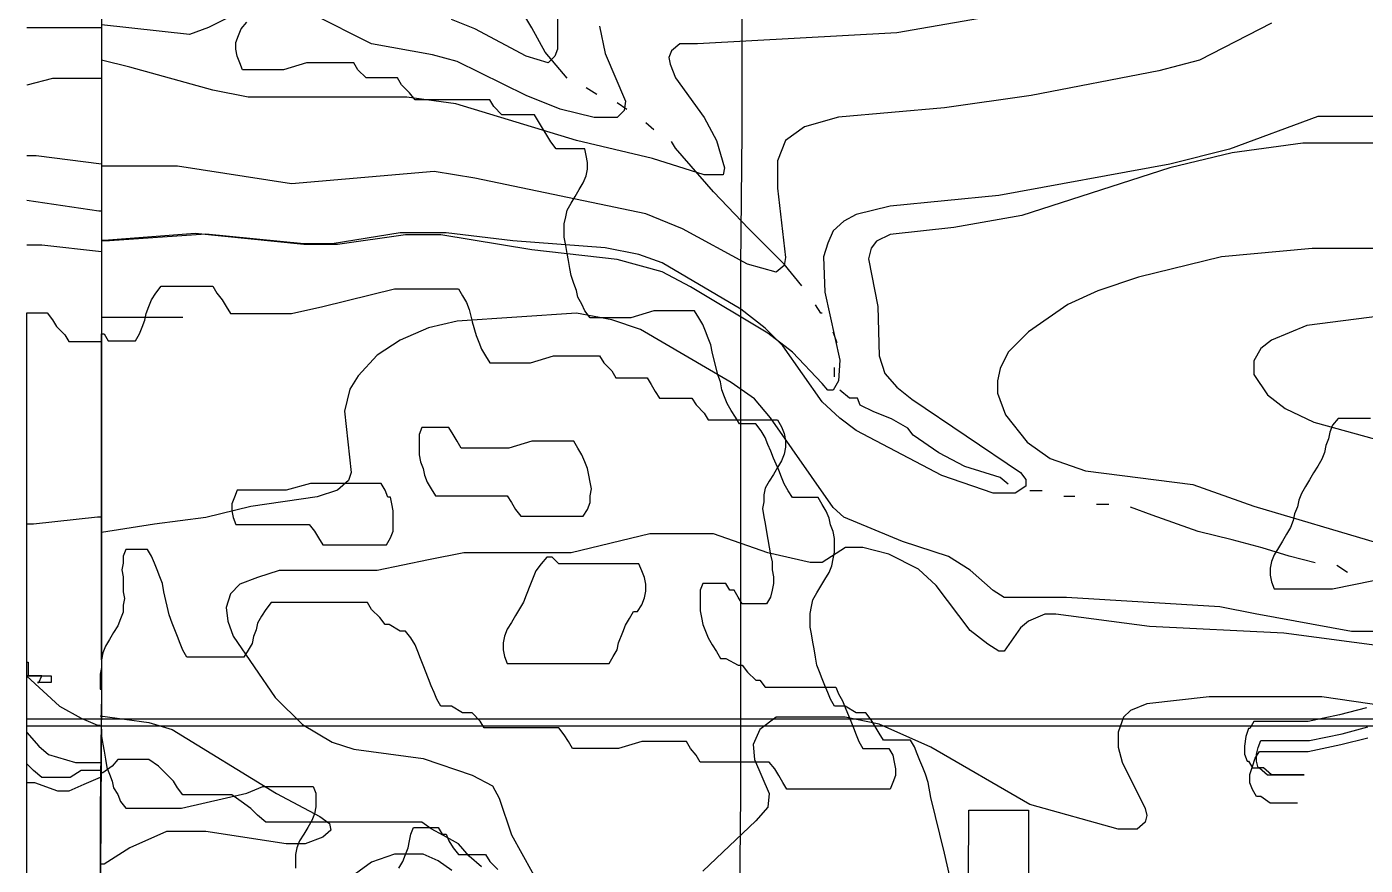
# Model space of a CAD drawing. Extents: x -0.49 to 6.91, y -0.57 to 8.11.
# Drawn here: x 0.007 to 0.527, y 2.217 to 2.543 of the extents above; entities that cross this region are included whole.
import ezdxf

# ---------------------------------------------------------------- set-up
doc = ezdxf.new("R2010")
doc.units = 0
for name, color, linetype in [('Grid', 7, 'CONTINUOUS'), ('roads', 7, 'CONTINUOUS'), ('topo', 7, 'CONTINUOUS'), ('topo_grid', 7, 'CONTINUOUS'), ('water', 7, 'CONTINUOUS'), ('white', 7, 'CONTINUOUS')]:
    doc.layers.add(name, color=color, linetype=linetype)

msp = doc.modelspace()

# ---------------------------------------------------------------- linework, layer by layer
at = {"layer": 'Grid', "color": 1}
for points in [[(0.006687, 3.101495), (0.208099, 3.101495), (0.415838, 3.101495), (0.623577, 3.101495), (0.830788, 3.101495), (0.831844, 2.894829), (0.83237, 2.688136), (0.832897, 2.480941), (0.833423, 2.274249), (0.624629, 2.274249), (0.416363, 2.274249), (0.208097, 2.274249), (0.006685, 2.274249)], [(0.006687, 2.271603), (0.208099, 2.271603), (0.416365, 2.271603), (0.624631, 2.271603), (0.833425, 2.271603), (0.832369, 2.063349), (0.830787, 1.855598), (0.829734, 1.647345), (0.828678, 1.439594), (0.621467, 1.439594), (0.414255, 1.439594), (0.207044, 1.439594), (0.006687, 1.439594)]]:
    msp.add_lwpolyline(points, dxfattribs=at)
at = {"layer": 'roads', "color": 7}
msp.add_lwpolyline([(0.007214, 2.293748), (0.007214, 2.291103), (0.009323, 2.291103), (0.011432, 2.291103), (0.014068, 2.291103), (0.015123, 2.291103), (0.01565, 2.291103), (0.016177, 2.291103), (0.016177, 2.288457), (0.01565, 2.288457), (0.014595, 2.288457), (0.014068, 2.288457), (0.012486, 2.288457), (0.011432, 2.288457), (0.010905, 2.288457), (0.011432, 2.288457), (0.012486, 2.291103), (0.011959, 2.291103), (0.010377, 2.291103), (0.008796, 2.291103), (0.006687, 2.291103), (0.006687, 2.296394), (0.007214, 2.296394)], close=True, dxfattribs=at)
msp.add_lwpolyline([(0.500199, 2.241573), (0.497564, 2.241573), (0.494401, 2.241573), (0.489656, 2.241573), (0.485965, 2.244218), (0.484382, 2.244218), (0.4828, 2.246864), (0.481747, 2.24951), (0.481747, 2.252685), (0.4828, 2.25586), (0.483856, 2.259035), (0.485438, 2.261681), (0.487018, 2.261681), (0.489126, 2.261681), (0.494399, 2.261681), (0.504416, 2.261681), (0.51707, 2.264327), (0.527615, 2.266973)], dxfattribs=at)
at = {"layer": 'topo', "color": 2}
for points in [[(0.094208, 2.551267), (0.077336, 2.542801), (0.069955, 2.540155), (0.035684, 2.543859)], [(0.402132, 2.550738), (0.344662, 2.540684), (0.267153, 2.536451), (0.260299, 2.536451), (0.257135, 2.533805), (0.256081, 2.531159), (0.256608, 2.528513), (0.258717, 2.523221), (0.269789, 2.507876), (0.274534, 2.49888), (0.277698, 2.488296), (0.277172, 2.485651), (0.275589, 2.485651), (0.26979, 2.485651), (0.249754, 2.492001), (0.220229, 2.49888), (0.173304, 2.513167), (0.154322, 2.515813), (0.092631, 2.515813), (0.078923, 2.518459), (0.046761, 2.527455), (0.035689, 2.530101)], [(0.229187, 2.54333), (0.231296, 2.532746), (0.239205, 2.514226), (0.238678, 2.510521), (0.236042, 2.507876), (0.227078, 2.507876), (0.213897, 2.511051), (0.200716, 2.516342), (0.173827, 2.529571), (0.164336, 2.532217), (0.14061, 2.536451), (0.117407, 2.548092)], [(0.212844, 2.550209), (0.212844, 2.534334), (0.21179, 2.531688), (0.209154, 2.529042), (0.200718, 2.531688), (0.180682, 2.542271), (0.171719, 2.545976)], [(0.035685, 2.542642), (0.023559, 2.542642), (0.009851, 2.542642), (0.006687, 2.542642)], [(0.490178, 2.544468), (0.462234, 2.53018), (0.446417, 2.525947), (0.396856, 2.516422), (0.363112, 2.511659), (0.321987, 2.507955), (0.308802, 2.504251), (0.30142, 2.498959), (0.298257, 2.491022), (0.298257, 2.480438), (0.30142, 2.453557), (0.300893, 2.450382), (0.297731, 2.447736), (0.286658, 2.450911), (0.261351, 2.464669), (0.247114, 2.47049), (0.180682, 2.484248), (0.164865, 2.486894), (0.109499, 2.482132), (0.065211, 2.489011), (0.036739, 2.489011), (0.035684, 2.489011)], [(0.035685, 2.52301), (0.025668, 2.52301), (0.016705, 2.52301), (0.006687, 2.520364), (0.006687, 2.520364)], [(0.555035, 2.508299), (0.519182, 2.508299), (0.50811, 2.508299), (0.473835, 2.495599), (0.450636, 2.489778), (0.384203, 2.477607), (0.342024, 2.473374), (0.328843, 2.470199), (0.324097, 2.467553), (0.319879, 2.463849), (0.31777, 2.459086), (0.316188, 2.453795), (0.316712, 2.440036), (0.322516, 2.413578), (0.321989, 2.405641), (0.31988, 2.401936), (0.31777, 2.401936), (0.315656, 2.404582), (0.304057, 2.416753), (0.294566, 2.424161), (0.264513, 2.442153), (0.253441, 2.447974), (0.236042, 2.452736), (0.202826, 2.456441), (0.1675, 2.462261), (0.153792, 2.462261), (0.127425, 2.458557), (0.114244, 2.458557), (0.072064, 2.462791), (0.036739, 2.460145), (0.035685, 2.460145)], [(0.539216, 2.497901), (0.502305, 2.497901), (0.474888, 2.494197), (0.450635, 2.488376), (0.393165, 2.469855), (0.366803, 2.465093), (0.342022, 2.462447), (0.33675, 2.459801), (0.334641, 2.457155), (0.333586, 2.452922), (0.337277, 2.434401), (0.337803, 2.415351), (0.339912, 2.408472), (0.344657, 2.40318), (0.350457, 2.398418), (0.392637, 2.369948), (0.394746, 2.367303), (0.394746, 2.364657), (0.390528, 2.362011), (0.382094, 2.362011), (0.362059, 2.36889), (0.328843, 2.386353), (0.322516, 2.391115), (0.315657, 2.397465), (0.300367, 2.419161), (0.293513, 2.42604), (0.284022, 2.433448), (0.253442, 2.45144), (0.244479, 2.454615), (0.231298, 2.457261), (0.195445, 2.459907), (0.16961, 2.463082), (0.151684, 2.463082), (0.125317, 2.458848), (0.114245, 2.458848), (0.076283, 2.462553), (0.038849, 2.459907), (0.035685, 2.459907)], [(0.035685, 2.489778), (0.010378, 2.492953), (0.006687, 2.492953)], [(0.035685, 2.471443), (0.034631, 2.471443), (0.006687, 2.475676)], [(0.035685, 2.455647), (0.012487, 2.458293), (0.006687, 2.458293)], [(0.546073, 2.456943), (0.506002, 2.456943), (0.470673, 2.453768), (0.438511, 2.445831), (0.422693, 2.440539), (0.411094, 2.435248), (0.395804, 2.424664), (0.387895, 2.416727), (0.384732, 2.410377), (0.383676, 2.405614), (0.383676, 2.400852), (0.38684, 2.392385), (0.395276, 2.381802), (0.404239, 2.375452), (0.417947, 2.370689), (0.459599, 2.365398), (0.483326, 2.356931), (0.531309, 2.342643)], [(0.532364, 2.308248), (0.521292, 2.308248), (0.483854, 2.315127), (0.470145, 2.317773), (0.410567, 2.321477), (0.386313, 2.321477), (0.382095, 2.324123), (0.373132, 2.33206), (0.364696, 2.337352), (0.34677, 2.343173), (0.324098, 2.352698), (0.31988, 2.356402), (0.295623, 2.391194), (0.289296, 2.398603), (0.280333, 2.404953), (0.245007, 2.42559), (0.233935, 2.429294), (0.220227, 2.43194), (0.173829, 2.428765), (0.162757, 2.426119), (0.151685, 2.421357), (0.142722, 2.415536), (0.13534, 2.407599), (0.132177, 2.402307), (0.130068, 2.39384), (0.132704, 2.370028), (0.13165, 2.366853), (0.127427, 2.363149), (0.119519, 2.360503), (0.093683, 2.356799), (0.076284, 2.352565), (0.056249, 2.349919), (0.035687, 2.346744)], [(0.537114, 2.431385), (0.503893, 2.427151), (0.490185, 2.42133), (0.485967, 2.418155), (0.483332, 2.413393), (0.483332, 2.408101), (0.488604, 2.400164), (0.495458, 2.394872), (0.506535, 2.38958), (0.554514, 2.376351)], [(0.035685, 2.352618), (0.034104, 2.352618), (0.009323, 2.349972), (0.006687, 2.349972)], [(0.535005, 2.302268), (0.49493, 2.30756), (0.442733, 2.310205), (0.406353, 2.314968), (0.402135, 2.314968), (0.395808, 2.312322), (0.392644, 2.309676), (0.386317, 2.30068), (0.384208, 2.30068), (0.37999, 2.303326), (0.373136, 2.308618), (0.359955, 2.32608), (0.353101, 2.33243), (0.341501, 2.338251), (0.331484, 2.340897), (0.32463, 2.340897), (0.315662, 2.335076), (0.310917, 2.335076), (0.294572, 2.33878), (0.273482, 2.346189), (0.258192, 2.346189), (0.248702, 2.346189), (0.218122, 2.33878), (0.176469, 2.33878), (0.162761, 2.336135), (0.142726, 2.331901), (0.120577, 2.331901), (0.10476, 2.331901), (0.096324, 2.329255), (0.08947, 2.32661), (0.085779, 2.322905), (0.084197, 2.317614), (0.084724, 2.312322), (0.086833, 2.306501), (0.103178, 2.282689), (0.113723, 2.272105), (0.125322, 2.265226), (0.133763, 2.26258), (0.160652, 2.258876), (0.179633, 2.252526), (0.187542, 2.248293), (0.190178, 2.24353), (0.194923, 2.229243), (0.20705, 2.207547)], [(0.006687, 2.290944), (0.019341, 2.279302), (0.027777, 2.27454), (0.034104, 2.271894), (0.035158, 2.271894)], [(0.546071, 2.277582), (0.509691, 2.282874), (0.493342, 2.282874), (0.465925, 2.282874), (0.441672, 2.280228), (0.435345, 2.277582), (0.43271, 2.274936), (0.430601, 2.269116), (0.430601, 2.263295), (0.432183, 2.257474), (0.441146, 2.239482), (0.441673, 2.236836), (0.441146, 2.234191), (0.437982, 2.231545), (0.430601, 2.231545), (0.39633, 2.24107), (0.357841, 2.263295), (0.337806, 2.272291), (0.324625, 2.274936), (0.306694, 2.274936), (0.297731, 2.274936), (0.291404, 2.270174), (0.288769, 2.264353), (0.289295, 2.258532), (0.295094, 2.245303), (0.294568, 2.240011), (0.289823, 2.23472), (0.269261, 2.215141)], [(0.035158, 2.275545), (0.054139, 2.272899), (0.063102, 2.270253), (0.1037, 2.245383), (0.120572, 2.236387), (0.124263, 2.233741), (0.12479, 2.231095), (0.121627, 2.228449), (0.114772, 2.225803), (0.107391, 2.225803), (0.076283, 2.230566), (0.06732, 2.230566), (0.060993, 2.230566), (0.046758, 2.224216), (0.03674, 2.217866), (0.035158, 2.217866)], [(0.006687, 2.26901), (0.011432, 2.263718), (0.015123, 2.260543), (0.025668, 2.257368), (0.035158, 2.257368)], [(0.035158, 2.251547), (0.028831, 2.248901), (0.023032, 2.246256), (0.018814, 2.246256), (0.009851, 2.249431), (0.006687, 2.249431)], [(0.171724, 2.215485), (0.166452, 2.219189), (0.160652, 2.221835), (0.14958, 2.221835), (0.140617, 2.21866), (0.12954, 2.210722)]]:
    msp.add_lwpolyline(points, dxfattribs=at)
at = {"layer": 'topo_grid', "color": 7}
msp.add_lwpolyline([(0.282968, 1.627316), (0.282968, 1.67846), (0.282968, 1.730133), (0.282968, 1.781277), (0.282968, 1.83295), (0.282968, 1.884623), (0.283494, 1.935767), (0.283494, 1.98744), (0.283494, 2.039087), (0.283494, 2.090231), (0.283494, 2.141904), (0.283494, 2.193048), (0.284023, 2.244721), (0.284023, 2.296394), (0.284023, 2.347538), (0.284023, 2.399211), (0.284023, 2.450355), (0.28455, 2.502028), (0.28455, 2.553701)], dxfattribs=at)
at = {"layer": 'water', "color": 4}
for points in [[(0.216535, 2.523116), (0.208099, 2.53317), (0.202827, 2.542695), (0.194918, 2.555924), (0.188064, 2.565449), (0.178573, 2.57127), (0.174883, 2.573916), (0.166447, 2.573916)], [(0.228135, 2.516792), (0.223917, 2.519438)], [(0.239734, 2.510971), (0.236044, 2.513617)], [(0.25028, 2.503087), (0.247116, 2.505733)], [(0.307751, 2.442444), (0.300896, 2.450911), (0.287188, 2.464669), (0.27348, 2.478957), (0.258717, 2.49589), (0.257135, 2.498536)], [(0.315659, 2.431887), (0.315133, 2.431887), (0.313024, 2.435062)], [(0.321459, 2.420299), (0.319877, 2.424532)], [(0.320404, 2.407122), (0.320404, 2.407122), (0.320404, 2.410826)], [(0.387894, 2.365477), (0.38473, 2.368123), (0.371022, 2.372356), (0.361004, 2.377648), (0.350986, 2.384527), (0.348877, 2.387173), (0.34255, 2.390877), (0.335696, 2.393523), (0.330424, 2.396169), (0.329369, 2.398814), (0.326206, 2.398814), (0.322515, 2.401989), (0.322515, 2.401989)], [(0.401075, 2.362831), (0.39633, 2.362831)], [(0.413729, 2.360714), (0.410039, 2.360714), (0.409513, 2.360714)], [(0.426911, 2.357566), (0.424273, 2.357566), (0.422164, 2.357566)], [(0.507054, 2.334891), (0.497036, 2.337537), (0.486491, 2.340712), (0.474892, 2.343887), (0.461711, 2.347062), (0.443784, 2.353412), (0.435348, 2.356587)], [(0.519708, 2.331187), (0.51549, 2.333833)], [(0.035158, 2.25422), (0.032522, 2.25422), (0.027777, 2.25422), (0.023559, 2.251574), (0.020395, 2.251574), (0.017759, 2.251574), (0.014596, 2.251574), (0.012487, 2.251574), (0.009323, 2.25422), (0.006687, 2.256865)], [(0.183318, 2.216808), (0.178573, 2.221041), (0.174355, 2.225803), (0.168555, 2.228978), (0.16381, 2.231624), (0.160119, 2.23427), (0.156429, 2.23427), (0.152738, 2.23427), (0.14852, 2.23427), (0.144829, 2.23427), (0.136921, 2.23427), (0.131121, 2.23427), (0.125848, 2.23427), (0.116885, 2.23427), (0.111086, 2.23427), (0.104231, 2.23427), (0.101595, 2.23427), (0.099482, 2.23427), (0.096318, 2.236916), (0.093682, 2.239562), (0.089991, 2.242208), (0.086301, 2.244853), (0.083664, 2.244853), (0.08261, 2.244853), (0.080501, 2.244853), (0.076283, 2.244853), (0.06732, 2.244853), (0.065211, 2.247499), (0.063629, 2.250145), (0.060466, 2.25332), (0.057829, 2.255966), (0.054139, 2.258612), (0.050975, 2.258612), (0.048339, 2.258612), (0.04623, 2.258612), (0.043594, 2.258612), (0.042012, 2.258612), (0.039903, 2.255966), (0.036212, 2.25332), (0.035158, 2.25332)]]:
    msp.add_lwpolyline(points, dxfattribs=at)
at = {"layer": 'white', "color": 7}
for points in [[(0.035685, 2.574048), (0.035685, 2.526053), (0.035685, 2.478084), (0.035685, 2.430115), (0.035685, 2.382119), (0.035685, 2.33415), (0.035685, 2.286155), (0.035158, 2.238186), (0.035158, 2.190217), (0.035158, 2.142221), (0.035158, 2.094253), (0.035158, 2.046257), (0.035158, 1.998288), (0.035158, 1.950319), (0.035158, 1.902324), (0.035158, 1.854355), (0.035158, 1.806359), (0.035158, 1.75839), (0.035158, 1.710421), (0.035158, 1.662426)], [(0.035687, 2.574048), (0.035687, 2.526053), (0.035687, 2.478084), (0.035687, 2.430115), (0.035687, 2.382119), (0.035687, 2.33415), (0.035687, 2.286155), (0.03516, 2.238186), (0.03516, 2.190217), (0.03516, 2.142221), (0.03516, 2.094253), (0.03516, 2.046257), (0.03516, 1.998288), (0.03516, 1.950319), (0.03516, 1.902324), (0.03516, 1.854355), (0.03516, 1.806359), (0.03516, 1.75839), (0.03516, 1.710421), (0.03516, 1.662426)], [(0.365223, 2.213156), (0.363114, 2.222152), (0.357842, 2.243848), (0.356786, 2.249669), (0.355733, 2.252844), (0.35468, 2.25549), (0.353625, 2.258135), (0.352572, 2.260781), (0.351516, 2.263427), (0.349934, 2.266073), (0.347825, 2.266073), (0.345716, 2.266073), (0.341498, 2.266073), (0.33939, 2.266073), (0.337807, 2.268719), (0.336225, 2.271365), (0.334643, 2.27401), (0.332534, 2.276656), (0.330952, 2.276656), (0.328843, 2.276656), (0.324625, 2.279302), (0.322517, 2.279302), (0.320408, 2.279302), (0.318826, 2.281948), (0.31777, 2.284594), (0.316717, 2.28724), (0.315661, 2.289885), (0.314608, 2.292531), (0.313552, 2.295177), (0.313026, 2.298352), (0.312499, 2.301527), (0.311973, 2.304173), (0.311446, 2.307348), (0.31092, 2.309994), (0.31092, 2.31264), (0.31092, 2.315285), (0.311446, 2.317931), (0.311973, 2.320577), (0.313555, 2.323223), (0.315137, 2.325869), (0.316719, 2.328515), (0.318302, 2.33116), (0.319355, 2.333806), (0.319881, 2.336452), (0.320408, 2.339098), (0.320408, 2.341744), (0.320408, 2.34439), (0.319881, 2.347035), (0.318828, 2.349681), (0.318302, 2.352327), (0.317246, 2.354973), (0.315664, 2.357619), (0.314082, 2.360265), (0.312499, 2.360265), (0.310391, 2.360265), (0.308282, 2.360265), (0.306173, 2.360265), (0.304064, 2.360265), (0.302482, 2.36291), (0.3009, 2.365556), (0.299847, 2.368202), (0.298791, 2.370848), (0.296683, 2.37561), (0.29563, 2.378256), (0.294574, 2.380902), (0.293521, 2.383548), (0.291939, 2.386194), (0.28983, 2.38884), (0.287721, 2.38884), (0.285612, 2.38884), (0.283504, 2.38884), (0.281921, 2.391485), (0.280339, 2.394131), (0.278757, 2.396777), (0.277704, 2.399423), (0.276648, 2.402069), (0.276122, 2.405244), (0.275066, 2.40789), (0.272957, 2.416885), (0.272431, 2.419531), (0.271378, 2.422177), (0.270322, 2.424823), (0.269269, 2.427469), (0.267687, 2.430115), (0.266105, 2.43276), (0.263995, 2.43276), (0.261881, 2.43276), (0.259245, 2.43276), (0.256082, 2.43276), (0.253445, 2.43276), (0.250282, 2.43276), (0.241314, 2.430115), (0.238151, 2.430115), (0.235515, 2.430115), (0.232351, 2.430115), (0.229715, 2.430115), (0.227606, 2.430115), (0.225497, 2.430115), (0.223388, 2.43276), (0.222334, 2.435406), (0.220752, 2.438052), (0.220225, 2.440698), (0.21917, 2.443344), (0.218116, 2.446519), (0.217588, 2.449165), (0.217061, 2.45234), (0.216534, 2.454985), (0.216007, 2.45816), (0.215479, 2.461335), (0.215479, 2.463981), (0.215479, 2.466627), (0.216007, 2.469273), (0.216534, 2.471919), (0.218116, 2.474565), (0.219697, 2.47721), (0.221279, 2.479856), (0.222861, 2.482502), (0.223915, 2.485148), (0.224442, 2.487794), (0.224442, 2.49044), (0.223915, 2.493085), (0.223388, 2.495731), (0.221806, 2.495731), (0.220225, 2.495731), (0.218116, 2.495731), (0.216007, 2.495731), (0.213898, 2.495731), (0.212316, 2.495731), (0.210207, 2.498377), (0.208625, 2.501023), (0.207043, 2.503669), (0.205462, 2.506315), (0.20388, 2.50896), (0.201771, 2.50896), (0.199662, 2.50896), (0.197553, 2.50896), (0.194917, 2.50896), (0.193335, 2.50896), (0.191226, 2.50896), (0.188063, 2.512135), (0.186481, 2.514781), (0.184372, 2.514781), (0.182263, 2.514781), (0.180154, 2.514781), (0.177518, 2.514781), (0.174881, 2.514781), (0.169082, 2.514781), (0.166446, 2.514781), (0.163809, 2.514781), (0.161173, 2.514781), (0.159064, 2.514781), (0.157482, 2.514781), (0.155373, 2.517427), (0.15221, 2.520602), (0.150628, 2.523248), (0.148519, 2.523248), (0.14641, 2.523248), (0.144301, 2.523248), (0.142192, 2.523248), (0.140083, 2.523248), (0.138502, 2.523248), (0.135338, 2.526423), (0.133756, 2.529069), (0.131647, 2.529069), (0.129538, 2.529069), (0.126902, 2.529069), (0.124266, 2.529069), (0.12163, 2.529069), (0.118466, 2.529069), (0.115303, 2.529069), (0.10634, 2.526423), (0.103176, 2.526423), (0.10054, 2.526423), (0.097376, 2.526423), (0.09474, 2.526423), (0.092631, 2.526423), (0.090522, 2.526423), (0.089468, 2.529069), (0.088413, 2.531715), (0.087886, 2.53436), (0.087886, 2.537006), (0.08894, 2.539652), (0.089995, 2.542298), (0.092104, 2.544944)], [(0.006687, 2.179951), (0.006687, 2.431967), (0.007214, 2.431967), (0.009851, 2.431967), (0.012487, 2.431967), (0.014596, 2.431967), (0.016705, 2.429321), (0.018286, 2.426675), (0.02145, 2.4235), (0.023032, 2.420854), (0.025141, 2.420854), (0.02725, 2.420854), (0.029359, 2.420854), (0.031468, 2.420854), (0.033577, 2.420854), (0.035158, 2.420854), (0.035685, 2.420854), (0.035685, 2.294304), (0.035158, 2.291658), (0.035158, 2.289012), (0.035158, 2.285837), (0.035685, 2.285837), (0.035158, 2.189899)], [(0.035685, 2.430326), (0.06732, 2.430326)], [(0.528673, 2.391009), (0.526035, 2.391009), (0.522872, 2.391009), (0.520236, 2.391009), (0.518128, 2.391009), (0.516019, 2.391009), (0.51391, 2.388363), (0.512855, 2.385718), (0.512328, 2.383072), (0.511275, 2.380426), (0.510748, 2.37778), (0.509693, 2.375134), (0.508111, 2.372488), (0.506528, 2.369843), (0.504946, 2.367197), (0.503364, 2.364551), (0.501782, 2.361905), (0.500729, 2.359259), (0.500202, 2.356613), (0.499147, 2.353968), (0.49862, 2.351322), (0.497567, 2.348676), (0.495985, 2.34603), (0.494403, 2.343384), (0.49282, 2.340738), (0.491241, 2.338093), (0.490185, 2.335447), (0.489659, 2.332801), (0.489659, 2.330155), (0.490185, 2.327509), (0.491241, 2.324863), (0.492294, 2.324863), (0.494403, 2.324863), (0.496511, 2.324863), (0.499147, 2.324863), (0.501784, 2.324863), (0.504947, 2.324863), (0.508111, 2.324863), (0.51391, 2.324863), (0.529728, 2.328038)], [(0.52709, 2.278588), (0.516546, 2.275942), (0.516546, 2.275942), (0.504419, 2.273296), (0.503893, 2.273296), (0.494402, 2.273296), (0.489129, 2.273296), (0.488602, 2.273296), (0.486493, 2.273296), (0.485967, 2.273296), (0.484385, 2.273296), (0.483858, 2.273296), (0.483332, 2.273296), (0.481749, 2.27065), (0.481749, 2.27065), (0.481223, 2.27065), (0.480167, 2.267475), (0.479641, 2.263771), (0.479641, 2.263771), (0.479641, 2.260596), (0.479641, 2.260596), (0.479641, 2.260596), (0.479641, 2.260596), (0.480696, 2.25795), (0.480696, 2.25795), (0.481223, 2.25795), (0.482805, 2.255304), (0.483332, 2.255304), (0.484914, 2.255304), (0.484914, 2.255304), (0.48544, 2.255304), (0.488603, 2.252659), (0.48913, 2.252659), (0.493875, 2.252659), (0.497039, 2.252659), (0.497565, 2.252659), (0.500728, 2.252659), (0.501255, 2.252659), (0.501784, 2.252659), (0.50231, 2.252659), (0.50231, 2.252659), (0.502837, 2.252659), (0.502837, 2.252659), (0.502837, 2.252659), (0.502837, 2.252659), (0.50231, 2.252659), (0.50231, 2.252659), (0.501784, 2.252659), (0.501255, 2.252659), (0.500728, 2.252659), (0.500202, 2.252659), (0.497566, 2.252659), (0.494931, 2.252659), (0.490186, 2.252659), (0.487022, 2.255304), (0.485969, 2.255304), (0.484914, 2.255304), (0.484387, 2.25795), (0.484387, 2.260596), (0.484914, 2.263242), (0.485969, 2.265888), (0.486496, 2.265888), (0.488078, 2.265888), (0.48966, 2.265888), (0.494406, 2.265888), (0.504423, 2.265888), (0.50495, 2.265888), (0.517604, 2.268534), (0.527622, 2.271179)], [(0.035157, 2.174342), (0.035684, 2.270306), (0.035684, 2.26766), (0.036212, 2.264485), (0.036739, 2.26184), (0.037266, 2.258665), (0.037793, 2.25549), (0.038848, 2.252844), (0.039902, 2.250198), (0.04043, 2.247552), (0.042011, 2.244906), (0.043066, 2.24226), (0.045175, 2.239615), (0.046756, 2.239615), (0.049393, 2.239615), (0.052029, 2.239615), (0.054665, 2.239615), (0.057829, 2.239615), (0.060997, 2.239615), (0.066796, 2.239615), (0.092104, 2.245435), (0.098431, 2.248081), (0.101067, 2.248081), (0.104231, 2.248081), (0.106867, 2.248081), (0.11003, 2.248081), (0.112667, 2.248081), (0.114776, 2.248081), (0.116357, 2.248081), (0.117939, 2.248081), (0.118993, 2.245435), (0.118993, 2.24279), (0.118993, 2.240144), (0.118466, 2.237498), (0.117412, 2.234852), (0.11583, 2.232206), (0.114248, 2.22956), (0.112667, 2.226915), (0.111612, 2.224269), (0.111085, 2.221623), (0.111085, 2.218977), (0.111085, 2.216331)], [(0.151155, 2.216331), (0.152737, 2.218977), (0.153792, 2.221623), (0.154846, 2.224269), (0.155373, 2.226915), (0.155901, 2.22956), (0.156955, 2.232206), (0.158537, 2.232206), (0.160646, 2.232206), (0.162228, 2.232206), (0.164337, 2.232206), (0.166446, 2.232206), (0.168027, 2.22956), (0.169609, 2.22956), (0.170664, 2.226915), (0.172245, 2.224269), (0.174354, 2.221623), (0.175936, 2.221623), (0.178572, 2.221623), (0.180681, 2.221623), (0.18279, 2.221623), (0.184899, 2.221623), (0.186481, 2.218977), (0.189644, 2.215802)]]:
    msp.add_lwpolyline(points, dxfattribs=at)
for points in [[(0.17963, 2.428501), (0.181211, 2.423209), (0.182266, 2.420563), (0.18332, 2.417917), (0.184902, 2.415271), (0.186484, 2.412626), (0.18859, 2.412626), (0.191226, 2.412626), (0.193335, 2.412626), (0.196498, 2.412626), (0.199135, 2.412626), (0.202298, 2.412626), (0.211261, 2.415271), (0.214425, 2.415271), (0.217061, 2.415271), (0.219697, 2.415271), (0.222333, 2.415271), (0.22497, 2.415271), (0.227079, 2.415271), (0.229188, 2.415271), (0.230769, 2.412626), (0.233933, 2.409451), (0.235515, 2.406805), (0.237624, 2.406805), (0.239732, 2.406805), (0.241841, 2.406805), (0.24395, 2.406805), (0.246064, 2.406805), (0.247646, 2.406805), (0.249227, 2.404159), (0.250809, 2.401513), (0.252391, 2.398867), (0.2545, 2.398867), (0.256081, 2.398867), (0.25819, 2.398867), (0.260827, 2.398867), (0.262936, 2.398867), (0.265045, 2.398867), (0.266625, 2.396221), (0.269789, 2.393046), (0.271371, 2.390401), (0.27348, 2.390401), (0.275588, 2.390401), (0.278224, 2.390401), (0.280859, 2.390401), (0.283494, 2.390401), (0.289298, 2.390401), (0.291933, 2.390401), (0.294569, 2.390401), (0.296677, 2.390401), (0.29826, 2.390401), (0.299842, 2.387755), (0.300895, 2.385109), (0.301421, 2.382463), (0.301421, 2.379817), (0.300895, 2.377171), (0.299842, 2.374526), (0.29826, 2.37188), (0.296677, 2.369234), (0.295098, 2.366588), (0.293516, 2.363942), (0.292989, 2.361296), (0.292989, 2.358651), (0.29246, 2.356005), (0.292989, 2.35283), (0.293516, 2.350184), (0.294042, 2.347009), (0.295624, 2.338013), (0.296151, 2.335367), (0.296151, 2.332192), (0.296677, 2.329546), (0.296677, 2.326901), (0.296151, 2.324255), (0.295624, 2.321609), (0.294042, 2.318963), (0.29246, 2.318963), (0.290351, 2.318963), (0.288242, 2.318963), (0.286663, 2.318963), (0.284554, 2.318963), (0.282972, 2.321609), (0.28139, 2.324255), (0.279807, 2.324255), (0.278225, 2.326901), (0.276117, 2.326901), (0.274008, 2.326901), (0.272426, 2.326901), (0.270317, 2.326901), (0.269264, 2.326901), (0.268208, 2.324255), (0.268208, 2.321609), (0.268208, 2.318963), (0.268208, 2.316317), (0.268735, 2.313671), (0.269264, 2.311026), (0.270317, 2.30838), (0.271373, 2.305734), (0.272955, 2.303088), (0.274537, 2.300442), (0.276119, 2.297796), (0.278228, 2.297796), (0.282973, 2.295151), (0.284555, 2.295151), (0.286664, 2.292505), (0.289827, 2.28933), (0.291409, 2.28933), (0.293518, 2.286684), (0.295627, 2.286684), (0.298262, 2.286684), (0.300897, 2.286684), (0.303535, 2.286684), (0.309334, 2.286684), (0.311972, 2.286684), (0.314607, 2.286684), (0.316716, 2.286684), (0.318825, 2.286684), (0.320933, 2.286684), (0.321987, 2.284038), (0.323569, 2.281392), (0.324622, 2.278746), (0.326731, 2.273455), (0.327786, 2.270809), (0.328839, 2.268163), (0.329895, 2.265517), (0.331477, 2.262871), (0.333586, 2.262871), (0.335695, 2.262871), (0.337803, 2.262871), (0.339912, 2.262871), (0.341494, 2.262871), (0.343076, 2.260226), (0.343603, 2.25758), (0.34413, 2.254934), (0.34413, 2.252288), (0.343074, 2.249642), (0.342021, 2.246996), (0.339912, 2.246996), (0.337803, 2.246996), (0.335165, 2.246996), (0.332002, 2.246996), (0.329367, 2.246996), (0.326203, 2.246996), (0.32304, 2.246996), (0.320402, 2.246996), (0.317239, 2.246996), (0.314079, 2.246996), (0.311441, 2.246996), (0.308806, 2.246996), (0.306171, 2.246996), (0.304062, 2.246996), (0.301953, 2.246996), (0.300371, 2.249642), (0.298789, 2.252288), (0.297206, 2.254934), (0.295098, 2.25758), (0.292989, 2.25758), (0.290351, 2.25758), (0.288244, 2.25758), (0.28508, 2.25758), (0.279808, 2.25758), (0.277171, 2.25758), (0.274535, 2.25758), (0.271899, 2.25758), (0.26979, 2.25758), (0.268208, 2.25758), (0.266626, 2.260226), (0.264517, 2.262871), (0.262936, 2.265517), (0.261354, 2.265517), (0.259245, 2.265517), (0.256609, 2.265517), (0.253973, 2.265517), (0.251336, 2.265517), (0.248173, 2.265517), (0.245532, 2.265517), (0.236569, 2.262871), (0.233406, 2.262871), (0.230769, 2.262871), (0.227606, 2.262871), (0.22497, 2.262871), (0.222861, 2.262871), (0.220224, 2.262871), (0.218643, 2.262871), (0.217061, 2.265517), (0.215479, 2.268163), (0.21337, 2.270809), (0.211789, 2.270809), (0.20968, 2.270809), (0.207043, 2.270809), (0.204407, 2.270809), (0.201771, 2.270809), (0.196498, 2.270809), (0.193335, 2.270809), (0.190699, 2.270809), (0.18859, 2.270809), (0.186481, 2.270809), (0.184372, 2.270809), (0.18279, 2.273455), (0.179627, 2.27663), (0.178045, 2.27663), (0.175936, 2.27663), (0.171718, 2.279276), (0.169609, 2.279276), (0.1675, 2.279276), (0.165918, 2.281921), (0.164864, 2.284567), (0.163809, 2.287213), (0.162755, 2.289859), (0.160646, 2.295151), (0.159591, 2.297796), (0.158537, 2.300442), (0.157482, 2.303088), (0.1559, 2.305734), (0.153792, 2.30838), (0.151683, 2.30838), (0.147465, 2.311026), (0.145883, 2.311026), (0.143774, 2.313671), (0.14061, 2.316846), (0.139029, 2.319492), (0.13692, 2.319492), (0.134811, 2.319492), (0.132702, 2.319492), (0.129538, 2.319492), (0.126902, 2.319492), (0.124266, 2.319492), (0.121102, 2.319492), (0.117939, 2.319492), (0.115303, 2.319492), (0.112139, 2.319492), (0.109503, 2.319492), (0.106339, 2.319492), (0.103703, 2.319492), (0.101594, 2.319492), (0.099485, 2.316846), (0.097904, 2.314201), (0.096322, 2.311555), (0.095795, 2.308909), (0.09474, 2.306263), (0.094213, 2.303617), (0.092631, 2.300971), (0.091049, 2.298326), (0.08894, 2.298326), (0.086831, 2.298326), (0.084195, 2.298326), (0.081559, 2.298326), (0.078923, 2.298326), (0.076286, 2.298326), (0.07365, 2.298326), (0.071014, 2.298326), (0.068905, 2.298326), (0.067323, 2.300971), (0.066269, 2.303617), (0.065214, 2.306263), (0.06416, 2.308909), (0.063105, 2.311555), (0.062051, 2.31473), (0.059937, 2.323726), (0.05941, 2.326901), (0.058356, 2.329546), (0.057301, 2.332192), (0.056247, 2.334838), (0.055192, 2.337484), (0.05361, 2.34013), (0.052029, 2.34013), (0.04992, 2.34013), (0.047811, 2.34013), (0.046229, 2.34013), (0.045175, 2.34013), (0.04412, 2.337484), (0.04412, 2.334838), (0.043593, 2.332192), (0.04412, 2.329546), (0.04412, 2.323726), (0.044647, 2.32108), (0.04412, 2.318434), (0.04412, 2.315788), (0.043066, 2.313142), (0.042011, 2.310496), (0.040429, 2.307851), (0.038848, 2.305205), (0.037266, 2.302559), (0.036211, 2.299913), (0.035684, 2.297267), (0.035684, 2.423818), (0.036739, 2.423818), (0.03832, 2.421172), (0.039902, 2.421172), (0.041484, 2.421172), (0.043593, 2.421172), (0.045175, 2.421172), (0.047284, 2.421172), (0.048865, 2.421172), (0.050447, 2.423818), (0.051502, 2.426463), (0.052556, 2.429109), (0.053083, 2.431755), (0.054138, 2.434401), (0.055192, 2.437047), (0.056774, 2.439693), (0.058887, 2.442338), (0.060996, 2.442338), (0.063633, 2.442338), (0.066269, 2.442338), (0.068905, 2.442338), (0.071541, 2.442338), (0.074177, 2.442338), (0.076814, 2.442338), (0.078923, 2.442338), (0.080504, 2.439693), (0.082613, 2.437047), (0.084195, 2.434401), (0.085777, 2.431755), (0.087359, 2.431755), (0.089995, 2.431755), (0.092104, 2.431755), (0.09474, 2.431755), (0.097376, 2.431755), (0.10054, 2.431755), (0.103703, 2.431755), (0.109503, 2.431755), (0.12163, 2.434401), (0.149573, 2.44128), (0.1559, 2.44128), (0.158537, 2.44128), (0.1617, 2.44128), (0.164336, 2.44128), (0.1675, 2.44128), (0.170136, 2.44128), (0.172245, 2.44128), (0.174354, 2.44128), (0.175936, 2.438634), (0.177517, 2.435988), (0.178572, 2.433343), (0.17963, 2.42858)], [(0.161176, 2.368916), (0.16223, 2.366271), (0.163812, 2.363625), (0.165394, 2.360979), (0.1675, 2.360979), (0.170136, 2.360979), (0.172772, 2.360979), (0.175409, 2.360979), (0.181208, 2.360979), (0.183844, 2.360979), (0.186481, 2.360979), (0.189117, 2.360979), (0.191226, 2.360979), (0.193335, 2.360979), (0.194917, 2.358333), (0.196498, 2.355687), (0.198607, 2.353041), (0.200189, 2.353041), (0.202825, 2.353041), (0.204934, 2.353041), (0.207571, 2.353041), (0.210207, 2.353041), (0.21337, 2.353041), (0.216006, 2.353041), (0.218643, 2.353041), (0.220752, 2.353041), (0.222861, 2.353041), (0.224442, 2.355687), (0.225497, 2.358333), (0.225497, 2.360979), (0.226024, 2.363625), (0.225497, 2.366271), (0.22497, 2.368916), (0.224442, 2.371562), (0.223388, 2.374208), (0.222333, 2.376854), (0.220752, 2.3795), (0.21917, 2.382146), (0.217061, 2.382146), (0.214425, 2.382146), (0.211788, 2.382146), (0.209152, 2.382146), (0.205989, 2.382146), (0.202825, 2.382146), (0.193862, 2.3795), (0.190699, 2.3795), (0.188062, 2.3795), (0.184899, 2.3795), (0.182263, 2.3795), (0.179627, 2.3795), (0.177518, 2.3795), (0.175409, 2.3795), (0.173827, 2.382146), (0.172245, 2.384791), (0.170663, 2.387437), (0.169082, 2.387437), (0.166973, 2.387437), (0.164864, 2.387437), (0.163282, 2.387437), (0.161173, 2.387437), (0.160118, 2.387437), (0.159064, 2.384791), (0.159064, 2.382146), (0.159064, 2.3795), (0.159064, 2.376854), (0.159591, 2.374208), (0.160646, 2.371562), (0.161176, 2.368916)], [(0.14694, 2.36045), (0.145886, 2.363096), (0.144304, 2.365741), (0.142719, 2.365741), (0.14061, 2.365741), (0.137974, 2.365741), (0.135338, 2.365741), (0.132702, 2.365741), (0.129538, 2.365741), (0.126375, 2.365741), (0.123211, 2.365741), (0.116884, 2.365741), (0.107394, 2.363096), (0.101594, 2.363096), (0.098431, 2.363096), (0.095267, 2.363096), (0.092631, 2.363096), (0.090522, 2.363096), (0.088413, 2.363096), (0.087359, 2.36045), (0.086304, 2.357804), (0.086304, 2.355158), (0.086831, 2.352512), (0.087886, 2.349866), (0.08894, 2.349866), (0.091049, 2.349866), (0.093158, 2.349866), (0.095795, 2.349866), (0.098431, 2.349866), (0.10423, 2.349866), (0.107394, 2.349866), (0.11003, 2.349866), (0.112139, 2.349866), (0.114775, 2.349866), (0.116357, 2.349866), (0.118466, 2.347221), (0.120048, 2.344575), (0.12163, 2.341929), (0.123739, 2.341929), (0.125848, 2.341929), (0.128484, 2.341929), (0.13112, 2.341929), (0.133756, 2.341929), (0.13692, 2.341929), (0.139556, 2.341929), (0.142192, 2.341929), (0.144301, 2.341929), (0.14641, 2.341929), (0.147992, 2.344575), (0.149046, 2.347221), (0.149046, 2.349866), (0.149046, 2.352512), (0.149046, 2.355158), (0.148519, 2.357804), (0.147992, 2.36045), (0.14694, 2.36045)], [(0.210737, 2.337166), (0.208625, 2.337166), (0.206516, 2.334521), (0.204407, 2.331875), (0.203353, 2.329229), (0.202298, 2.326583), (0.200716, 2.32235), (0.199662, 2.319704), (0.19808, 2.317058), (0.196498, 2.314412), (0.194917, 2.311766), (0.193335, 2.309121), (0.19228, 2.306475), (0.191753, 2.303829), (0.191753, 2.301183), (0.19228, 2.298537), (0.193335, 2.295891), (0.194917, 2.295891), (0.197026, 2.295891), (0.199135, 2.295891), (0.201771, 2.295891), (0.204407, 2.295891), (0.207571, 2.295891), (0.210734, 2.295891), (0.21337, 2.295891), (0.216534, 2.295891), (0.219697, 2.295891), (0.222861, 2.295891), (0.225497, 2.295891), (0.228133, 2.295891), (0.230769, 2.295891), (0.232878, 2.295891), (0.23446, 2.298537), (0.236042, 2.301183), (0.236569, 2.303829), (0.238151, 2.308062), (0.239205, 2.310708), (0.240787, 2.313354), (0.242369, 2.316), (0.24395, 2.316), (0.245532, 2.318646), (0.246587, 2.321291), (0.247114, 2.323937), (0.247114, 2.326583), (0.246587, 2.329229), (0.245532, 2.331875), (0.244478, 2.334521), (0.242369, 2.334521), (0.24026, 2.334521), (0.237624, 2.334521), (0.23446, 2.334521), (0.231824, 2.334521), (0.22866, 2.334521), (0.225497, 2.334521), (0.222333, 2.334521), (0.219697, 2.334521), (0.216534, 2.334521), (0.21337, 2.334521), (0.210737, 2.337166)], [(0.395802, 2.238847), (0.395802, 2.129707), (0.372076, 2.129707), (0.372605, 2.238847), (0.395802, 2.238847)]]:
    msp.add_lwpolyline(points, close=True, dxfattribs=at)

doc.saveas('drawing.dxf')
